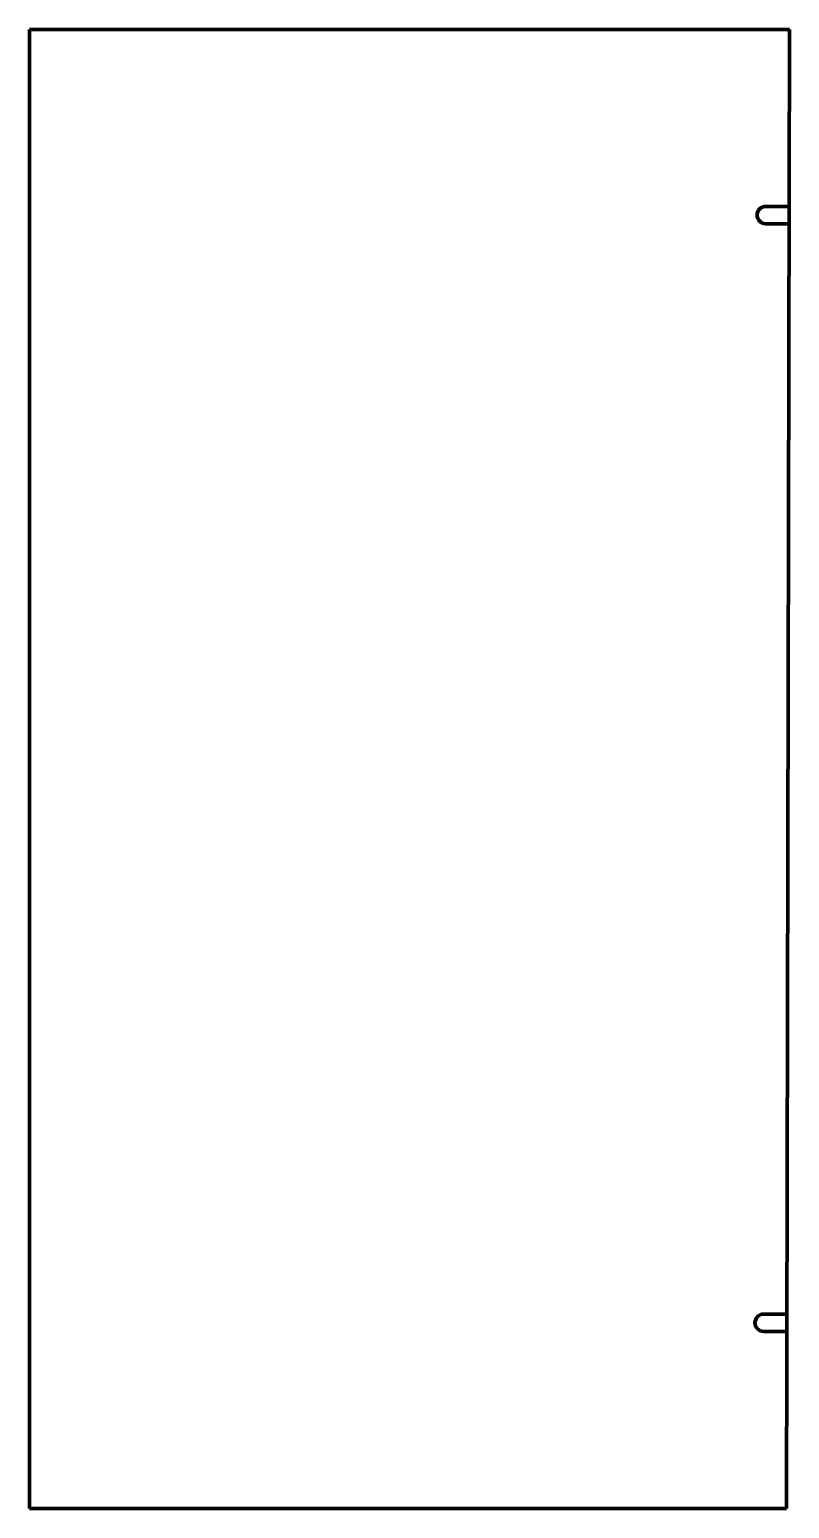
# Model space of a CAD drawing. Header units: inches. Extents: x 0 to 32.8, y 0 to 63.8.
import ezdxf

# ---------------------------------------------------------------- set-up
doc = ezdxf.new("R2010")
doc.units = ezdxf.units.IN
doc.header["$MEASUREMENT"] = 0
doc.layers.add('1', color=7, linetype='Continuous')

msp = doc.modelspace()

# ---------------------------------------------------------------- linework, layer by layer
at = {"color": 7, "lineweight": 90}
for p, q in [((0, 63.75), (0, 0)), ((32.75, 63.75), (0, 63.75)), ((32.625, 0), (32.75, 63.75)), ((0, 0), (32.625, 0))]:
    msp.add_line(p, q, dxfattribs=at)
at = {"layer": '1', "color": 7, "lineweight": 90}
for p, q in [((32.735, 56.125), (31.735, 56.127)), ((32.734, 55.375), (31.734, 55.377)), ((32.641, 8.375), (31.641, 8.377)), ((32.64, 7.625), (31.64, 7.627))]:
    msp.add_line(p, q, dxfattribs=at)
for centre in [(31.734, 55.752), (31.641, 8.002)]:
    msp.add_arc(centre, 0.375, 89.88766, 269.88766, dxfattribs=at)

doc.saveas('drawing.dxf')
